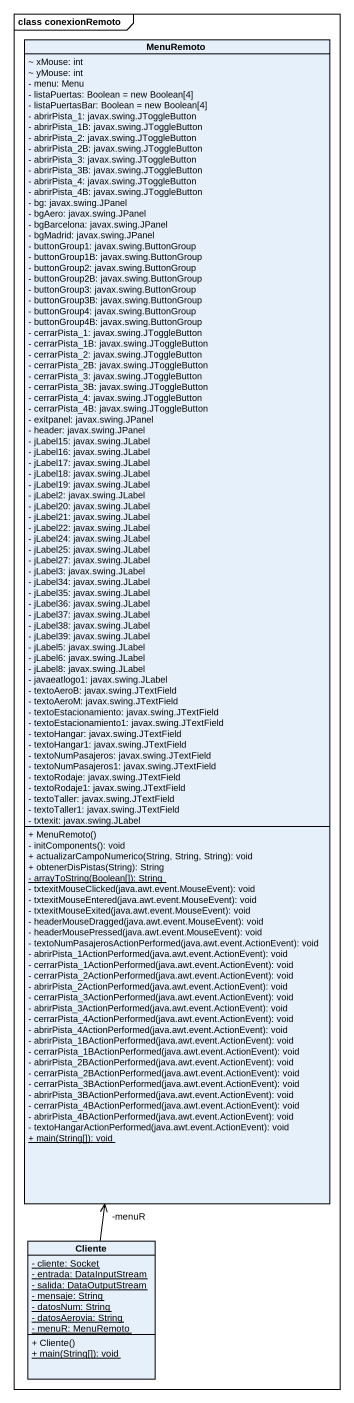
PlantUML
@startuml
mainframe class conexionRemoto
hide circle
hide empty members
skinparam classAttributeIconSize 0
class MenuRemoto {
  ~ xMouse: int
  ~ yMouse: int
  - menu: Menu
  - listaPuertas: Boolean = new Boolean[4]
  - listaPuertasBar: Boolean = new Boolean[4]
  - abrirPista_1: javax.swing.JToggleButton
  - abrirPista_1B: javax.swing.JToggleButton
  - abrirPista_2: javax.swing.JToggleButton
  - abrirPista_2B: javax.swing.JToggleButton
  - abrirPista_3: javax.swing.JToggleButton
  - abrirPista_3B: javax.swing.JToggleButton
  - abrirPista_4: javax.swing.JToggleButton
  - abrirPista_4B: javax.swing.JToggleButton
  - bg: javax.swing.JPanel
  - bgAero: javax.swing.JPanel
  - bgBarcelona: javax.swing.JPanel
  - bgMadrid: javax.swing.JPanel
  - buttonGroup1: javax.swing.ButtonGroup
  - buttonGroup1B: javax.swing.ButtonGroup
  - buttonGroup2: javax.swing.ButtonGroup
  - buttonGroup2B: javax.swing.ButtonGroup
  - buttonGroup3: javax.swing.ButtonGroup
  - buttonGroup3B: javax.swing.ButtonGroup
  - buttonGroup4: javax.swing.ButtonGroup
  - buttonGroup4B: javax.swing.ButtonGroup
  - cerrarPista_1: javax.swing.JToggleButton
  - cerrarPista_1B: javax.swing.JToggleButton
  - cerrarPista_2: javax.swing.JToggleButton
  - cerrarPista_2B: javax.swing.JToggleButton
  - cerrarPista_3: javax.swing.JToggleButton
  - cerrarPista_3B: javax.swing.JToggleButton
  - cerrarPista_4: javax.swing.JToggleButton
  - cerrarPista_4B: javax.swing.JToggleButton
  - exitpanel: javax.swing.JPanel
  - header: javax.swing.JPanel
  - jLabel15: javax.swing.JLabel
  - jLabel16: javax.swing.JLabel
  - jLabel17: javax.swing.JLabel
  - jLabel18: javax.swing.JLabel
  - jLabel19: javax.swing.JLabel
  - jLabel2: javax.swing.JLabel
  - jLabel20: javax.swing.JLabel
  - jLabel21: javax.swing.JLabel
  - jLabel22: javax.swing.JLabel
  - jLabel24: javax.swing.JLabel
  - jLabel25: javax.swing.JLabel
  - jLabel27: javax.swing.JLabel
  - jLabel3: javax.swing.JLabel
  - jLabel34: javax.swing.JLabel
  - jLabel35: javax.swing.JLabel
  - jLabel36: javax.swing.JLabel
  - jLabel37: javax.swing.JLabel
  - jLabel38: javax.swing.JLabel
  - jLabel39: javax.swing.JLabel
  - jLabel5: javax.swing.JLabel
  - jLabel6: javax.swing.JLabel
  - jLabel8: javax.swing.JLabel
  - javaeatlogo1: javax.swing.JLabel
  - textoAeroB: javax.swing.JTextField
  - textoAeroM: javax.swing.JTextField
  - textoEstacionamiento: javax.swing.JTextField
  - textoEstacionamiento1: javax.swing.JTextField
  - textoHangar: javax.swing.JTextField
  - textoHangar1: javax.swing.JTextField
  - textoNumPasajeros: javax.swing.JTextField
  - textoNumPasajeros1: javax.swing.JTextField
  - textoRodaje: javax.swing.JTextField
  - textoRodaje1: javax.swing.JTextField
  - textoTaller: javax.swing.JTextField
  - textoTaller1: javax.swing.JTextField
  - txtexit: javax.swing.JLabel
  + MenuRemoto()
  - initComponents(): void
  + actualizarCampoNumerico(String, String, String): void
  + obtenerDisPistas(String): String
  {static} - arrayToString(Boolean[]): String
  - txtexitMouseClicked(java.awt.event.MouseEvent): void
  - txtexitMouseEntered(java.awt.event.MouseEvent): void
  - txtexitMouseExited(java.awt.event.MouseEvent): void
  - headerMouseDragged(java.awt.event.MouseEvent): void
  - headerMousePressed(java.awt.event.MouseEvent): void
  - textoNumPasajerosActionPerformed(java.awt.event.ActionEvent): void
  - abrirPista_1ActionPerformed(java.awt.event.ActionEvent): void
  - cerrarPista_1ActionPerformed(java.awt.event.ActionEvent): void
  - cerrarPista_2ActionPerformed(java.awt.event.ActionEvent): void
  - abrirPista_2ActionPerformed(java.awt.event.ActionEvent): void
  - cerrarPista_3ActionPerformed(java.awt.event.ActionEvent): void
  - abrirPista_3ActionPerformed(java.awt.event.ActionEvent): void
  - cerrarPista_4ActionPerformed(java.awt.event.ActionEvent): void
  - abrirPista_4ActionPerformed(java.awt.event.ActionEvent): void
  - abrirPista_1BActionPerformed(java.awt.event.ActionEvent): void
  - cerrarPista_1BActionPerformed(java.awt.event.ActionEvent): void
  - abrirPista_2BActionPerformed(java.awt.event.ActionEvent): void
  - cerrarPista_2BActionPerformed(java.awt.event.ActionEvent): void
  - cerrarPista_3BActionPerformed(java.awt.event.ActionEvent): void
  - abrirPista_3BActionPerformed(java.awt.event.ActionEvent): void
  - cerrarPista_4BActionPerformed(java.awt.event.ActionEvent): void
  - abrirPista_4BActionPerformed(java.awt.event.ActionEvent): void
  - textoHangarActionPerformed(java.awt.event.ActionEvent): void
  {static} + main(String[]): void
}
class Cliente {
  {static} - cliente: Socket
  {static} - entrada: DataInputStream
  {static} - salida: DataOutputStream
  {static} - mensaje: String
  {static} - datosNum: String
  {static} - datosAerovia: String
  {static} - menuR: MenuRemoto
  + Cliente()
  {static} + main(String[]): void
}
Cliente -up-> "-menuR" MenuRemoto
@enduml
